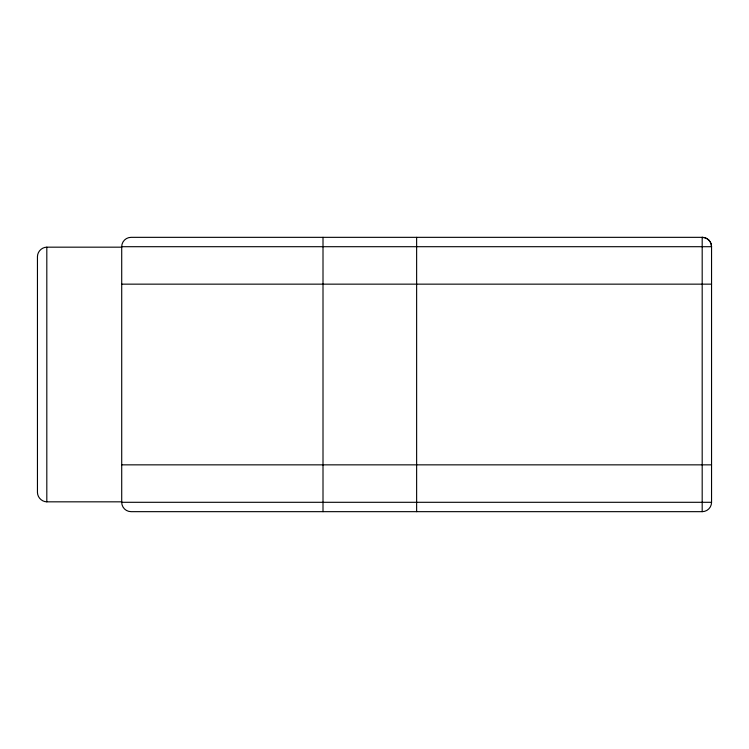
<?xml version="1.0" encoding="UTF-8"?>
<svg xmlns="http://www.w3.org/2000/svg" width="749" height="749" viewBox="0 0 749 749"><rect width="100%" height="100%" fill="white"/><g stroke="black" fill="none" stroke-linecap="round" stroke-linejoin="round"><path stroke-width="1.12" d="M121.713 247.17L46.812 247.17C41.804 247.264 37.544 251.524 37.45 256.533L37.45 492.468C37.544 497.476 41.804 501.736 46.812 501.83L121.713 501.83M121.713 246.702L711.55 246.702A9.363 9.363 0 0 0 702.188 237.339L131.075 237.339A9.363 9.363 0 0 0 121.713 246.702L121.713 502.298A9.363 9.363 0 0 0 131.075 511.661L702.188 511.661A9.363 9.363 0 0 0 711.55 502.298L711.55 246.702A9.363 9.363 0 0 0 702.188 237.339L702.188 511.661M121.713 284.152L711.55 284.152M121.713 464.848L711.55 464.848M121.713 502.298L711.55 502.298M416.631 237.339L416.631 511.661M323.006 237.339L323.006 511.661M46.812 247.17L46.812 501.83M702.188 237.339A9.363 0.58 -90 0 1 702.347 237.705"/></g></svg>
